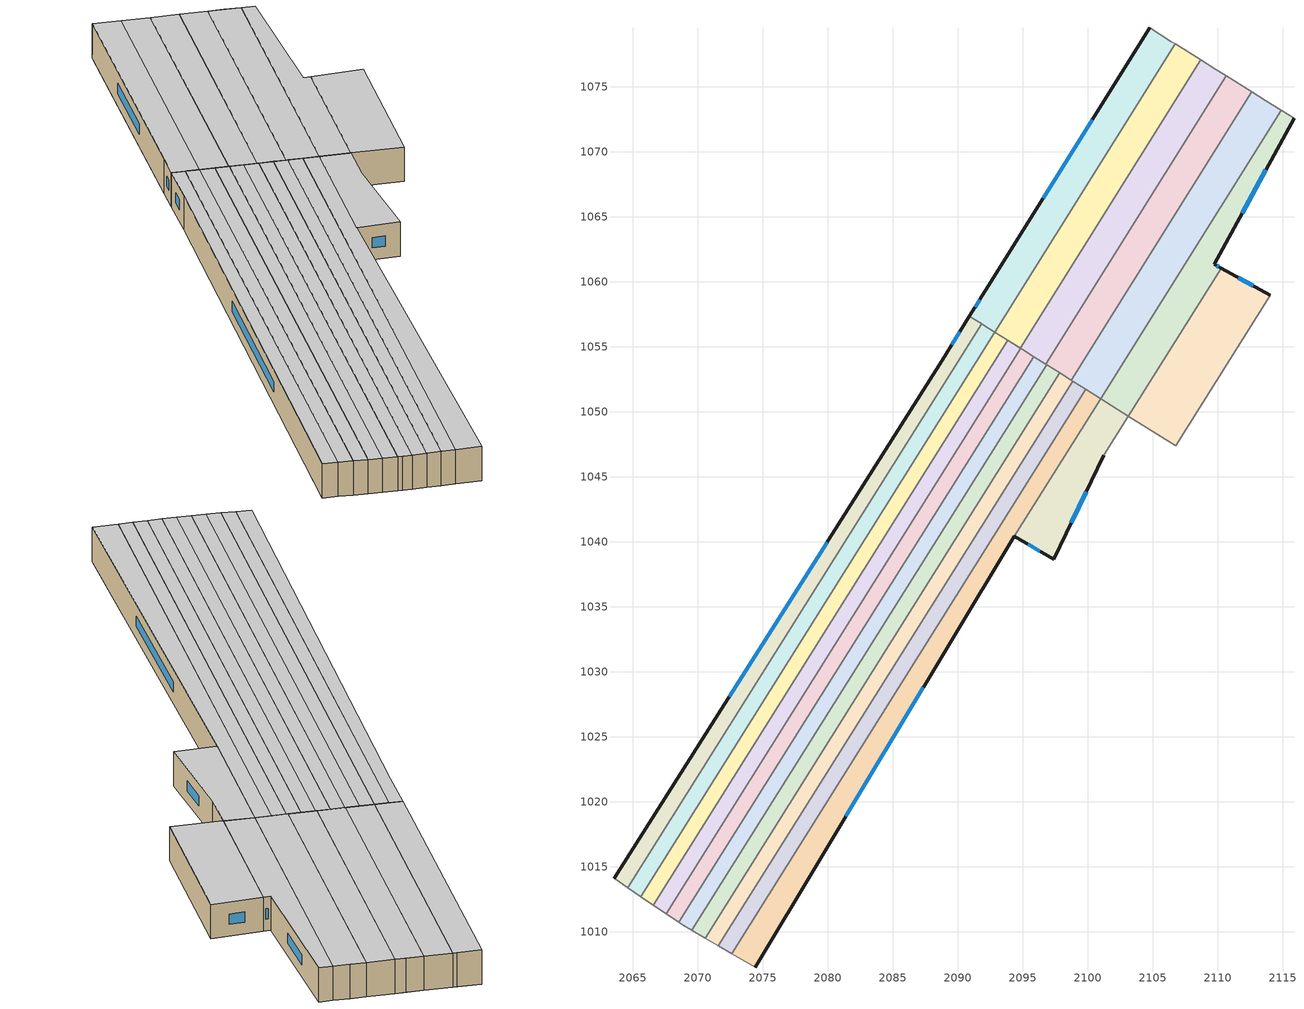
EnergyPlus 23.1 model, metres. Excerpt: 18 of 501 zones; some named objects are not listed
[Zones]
366fc6fda9a1a946_F1_dwelling_53
 floor to 366fc6fda9a1a946_F0_dwelling_53 (EU_floor_Construction): 2114.05,1058.97 2106.79,1047.38 2103.15,1049.67 2110.28,1061.03 z3
 wall outside (EU_wall_Construction): 2114.05,1058.97 2110.28,1061.03 z3:6
 wall to 366fc6fda9a1a946_F1_dwelling_54 (EU_wall_Construction): 2110.28,1061.03 2103.15,1049.67 z3:6
 wall to 366fc6fda9a1a946_F1_dwelling_52 (EU_wall_Construction): 2106.79,1047.38 2114.05,1058.97 z3:6
 wall to 366fc6fda9a1a946_F1_dwelling_60 (EU_wall_Construction): 2103.15,1049.67 2106.79,1047.39 z3:6
 window (EU_Window_Construction): 2112.73,1059.69 2111.6,1060.31 z4.05:4.95
 ceiling to 366fc6fda9a1a946_F2_dwelling_53 (EU_floor_Construction): 2106.79,1047.38 2114.05,1058.97 2110.28,1061.03 2103.15,1049.67 z6
366fc6fda9a1a946_F1_dwelling_54
 floor to 366fc6fda9a1a946_F0_dwelling_54 (EU_floor_Construction): 2115.88,1072.56 2109.74,1061.33 2110.28,1061.03 2103.15,1049.67 2101,1051.01 2114.9,1073.18 z3
 wall outside (EU_wall_Construction): 2110.28,1061.03 2109.74,1061.33 2115.88,1072.56 z3:6
 wall to 366fc6fda9a1a946_F1_dwelling_61 (EU_wall_Construction): 2101,1051.01 2103.15,1049.67 z3:6
 wall to 366fc6fda9a1a946_F1_dwelling_55 (EU_wall_Construction): 2114.9,1073.18 2101,1051.01 z3:6
 wall to 366fc6fda9a1a946_F1_dwelling_42 (EU_wall_Construction): 2115.88,1072.56 2114.9,1073.18 z3:6
 window (EU_Window_Construction): 2111.89,1065.27 2113.73,1068.62 / 2110.09,1061.14 2109.92,1061.22 z4.05:4.95
 ceiling to 366fc6fda9a1a946_F2_dwelling_54 (EU_floor_Construction): 2110.28,1061.03 2109.74,1061.33 2115.88,1072.56 2114.9,1073.18 2101,1051.01 2103.15,1049.67 z6
366fc6fda9a1a946_F1_dwelling_55
 floor to 366fc6fda9a1a946_F0_dwelling_55 (EU_floor_Construction): 2114.9,1073.18 2101,1051.01 2098.74,1052.43 2112.64,1074.6 z3
 wall to 366fc6fda9a1a946_F1_dwelling_56 (EU_wall_Construction): 2112.64,1074.6 2098.74,1052.43 z3:6
 wall to 366fc6fda9a1a946_F1_dwelling_42 (EU_wall_Construction): 2114.9,1073.18 2113.72,1073.92 z3:6
 wall to 366fc6fda9a1a946_F1_dwelling_62 (EU_wall_Construction): 2099.86,1051.73 2101,1051.01 z3:6
 wall to 366fc6fda9a1a946_F1_dwelling_63 (EU_wall_Construction): 2098.86,1052.36 2099.86,1051.73 z3:6
 wall to 366fc6fda9a1a946_F1_dwelling_43 (EU_wall_Construction): 2113.72,1073.92 2112.64,1074.6 z3:6
 wall to 366fc6fda9a1a946_F1_dwelling_64 (EU_wall_Construction): 2098.74,1052.43 2098.86,1052.36 z3:6
 ceiling to 366fc6fda9a1a946_F2_dwelling_55 (EU_floor_Construction): 2101,1051.01 2114.9,1073.18 2112.64,1074.6 2098.74,1052.43 z6
366fc6fda9a1a946_F1_dwelling_56
 floor to 366fc6fda9a1a946_F0_dwelling_56 (EU_floor_Construction): 2112.64,1074.6 2098.74,1052.43 2096.78,1053.67 2110.68,1075.83 z3
 wall to 366fc6fda9a1a946_F1_dwelling_57 (EU_wall_Construction): 2110.68,1075.83 2096.78,1053.67 z3:6
 wall to 366fc6fda9a1a946_F1_dwelling_43 (EU_wall_Construction): 2112.64,1074.6 2110.68,1075.83 z3:6
 wall to 366fc6fda9a1a946_F1_dwelling_65 (EU_wall_Construction): 2096.86,1053.61 2097.86,1052.99 z3:6
 wall to 366fc6fda9a1a946_F1_dwelling_64 (EU_wall_Construction): 2097.86,1052.99 2098.74,1052.43 z3:6
 wall to 366fc6fda9a1a946_F1_dwelling_66 (EU_wall_Construction): 2096.78,1053.67 2096.86,1053.61 z3:6
 ceiling to 366fc6fda9a1a946_F2_dwelling_56 (EU_floor_Construction): 2098.74,1052.43 2112.64,1074.6 2110.68,1075.83 2096.78,1053.67 z6
366fc6fda9a1a946_F1_dwelling_57
 floor to 366fc6fda9a1a946_F0_dwelling_57 (EU_floor_Construction): 2110.68,1075.83 2096.78,1053.67 2093.86,1055.5 2094.82,1054.89 2108.72,1077.06 z3
 wall to 366fc6fda9a1a946_F1_dwelling_58 (EU_wall_Construction): 2108.72,1077.06 2094.82,1054.89 2093.86,1055.5 z3:6
 wall to 366fc6fda9a1a946_F1_dwelling_68 (EU_wall_Construction): 2093.86,1055.5 2094.86,1054.87 z3:6
 wall to 366fc6fda9a1a946_F1_dwelling_46 (EU_wall_Construction): 2109.91,1076.31 2108.72,1077.06 z3:6
 wall to 366fc6fda9a1a946_F1_dwelling_66 (EU_wall_Construction): 2095.86,1054.24 2096.78,1053.66 z3:6
 wall to 366fc6fda9a1a946_F1_dwelling_67 (EU_wall_Construction): 2094.86,1054.87 2095.86,1054.24 z3:6
 wall to 366fc6fda9a1a946_F1_dwelling_43 (EU_wall_Construction): 2110.68,1075.83 2109.91,1076.31 z3:6
 ceiling to 366fc6fda9a1a946_F2_dwelling_57 (EU_floor_Construction): 2096.78,1053.67 2110.68,1075.83 2108.72,1077.06 2094.82,1054.89 2093.86,1055.5 z6
366fc6fda9a1a946_F1_dwelling_58
 floor to 366fc6fda9a1a946_F0_dwelling_58 (EU_floor_Construction): 2108.72,1077.06 2094.82,1054.89 2092,1056.66 2092.85,1056.12 2106.76,1078.29 z3
 wall to 366fc6fda9a1a946_F1_dwelling_59 (EU_wall_Construction): 2106.76,1078.29 2092.85,1056.12 2092,1056.66 z3:6
 wall to 366fc6fda9a1a946_F1_dwelling_46 (EU_wall_Construction): 2108.72,1077.06 2106.76,1078.29 z3:6
 wall to 366fc6fda9a1a946_F1_dwelling_69 (EU_wall_Construction): 2092.86,1056.12 2093.86,1055.5 z3:6
 wall to 366fc6fda9a1a946_F1_dwelling_70 (EU_wall_Construction): 2092,1056.66 2092.86,1056.12 z3:6
 ceiling to 366fc6fda9a1a946_F2_dwelling_58 (EU_floor_Construction): 2094.82,1054.89 2108.72,1077.06 2106.76,1078.29 2092.85,1056.12 2092,1056.66 z6
366fc6fda9a1a946_F1_dwelling_59
 floor to 366fc6fda9a1a946_F0_dwelling_59 (EU_floor_Construction): 2106.76,1078.29 2092.85,1056.12 2090.92,1057.34 2092.15,1059.32 2104.78,1079.53 z3
 wall outside (EU_wall_Construction): 2104.78,1079.53 2092.15,1059.32 2090.92,1057.34 z3:6
 wall to 366fc6fda9a1a946_F1_dwelling_47 (EU_wall_Construction): 2106.45,1078.48 2104.78,1079.53 z3:6
 wall to 366fc6fda9a1a946_F1_dwelling_70 (EU_wall_Construction): 2091.86,1056.75 2092,1056.66 z3:6
 wall to 366fc6fda9a1a946_F1_dwelling_46 (EU_wall_Construction): 2106.76,1078.29 2106.45,1078.48 z3:6
 wall to 366fc6fda9a1a946_F1_dwelling_71 (EU_wall_Construction): 2090.92,1057.34 2091.86,1056.75 z3:6
 window (EU_Window_Construction): 2091.72,1058.62 2091.35,1058.03 / 2100.35,1072.44 2096.57,1066.4 z4.05:4.95
 ceiling to 366fc6fda9a1a946_F2_dwelling_59 (EU_floor_Construction): 2092.85,1056.12 2106.76,1078.29 2104.78,1079.53 2092.15,1059.32 2090.92,1057.34 z6
366fc6fda9a1a946_F1_dwelling_61
 floor to 366fc6fda9a1a946_F0_dwelling_61 (EU_floor_Construction): 2103.15,1049.67 2101.25,1046.64 2097.41,1038.66 2094.36,1040.42 2101,1051.01 z3
 wall outside (EU_wall_Construction): 2094.36,1040.42 2097.41,1038.66 2101.25,1046.64 z3:6
 wall to 366fc6fda9a1a946_F1_dwelling_62 (EU_wall_Construction): 2101,1051.01 2094.36,1040.42 z3:6
 wall to 366fc6fda9a1a946_F1_dwelling_60 (EU_wall_Construction): 2101.25,1046.64 2103.15,1049.67 z3:6
 window (EU_Window_Construction): 2098.75,1041.45 2099.9,1043.84 / 2095.43,1039.8 2096.34,1039.27 z4.05:4.95
 ceiling to 366fc6fda9a1a946_F2_dwelling_61 (EU_floor_Construction): 2097.41,1038.66 2101.25,1046.64 2103.15,1049.67 2101,1051.01 2094.36,1040.42 z6
366fc6fda9a1a946_F1_dwelling_62
 floor to 366fc6fda9a1a946_F0_dwelling_62 (EU_floor_Construction): 2101,1051.01 2094.36,1040.42 2074.43,1007.28 2072.63,1008.33 2099.86,1051.73 z3
 wall outside (EU_wall_Construction): 2074.43,1007.28 2094.36,1040.42 z3:6
 wall to 366fc6fda9a1a946_F1_dwelling_63 (EU_wall_Construction): 2099.86,1051.73 2072.63,1008.33 z3:6
 wall adiabatic (EU_wall_Construction): 2072.63,1008.33 2074.43,1007.28 z3:6
 window (EU_Window_Construction): 2081.41,1018.9 2087.37,1028.8 z4.05:4.95
 ceiling to 366fc6fda9a1a946_F2_dwelling_62 (EU_floor_Construction): 2074.43,1007.28 2094.36,1040.42 2101,1051.01 2099.86,1051.73 2072.63,1008.33 z6
366fc6fda9a1a946_F1_dwelling_63
 floor to 366fc6fda9a1a946_F0_dwelling_63 (EU_floor_Construction): 2099.86,1051.73 2072.63,1008.33 2071.61,1008.92 2098.86,1052.36 z3
 wall to 366fc6fda9a1a946_F1_dwelling_64 (EU_wall_Construction): 2098.86,1052.36 2071.61,1008.92 z3:6
 wall adiabatic (EU_wall_Construction): 2071.61,1008.92 2072.63,1008.33 z3:6
 ceiling to 366fc6fda9a1a946_F2_dwelling_63 (EU_floor_Construction): 2072.63,1008.33 2099.86,1051.73 2098.86,1052.36 2071.61,1008.92 z6
366fc6fda9a1a946_F1_dwelling_64
 floor to 366fc6fda9a1a946_F0_dwelling_64 (EU_floor_Construction): 2098.86,1052.36 2071.61,1008.92 2070.59,1009.51 2097.86,1052.99 z3
 wall to 366fc6fda9a1a946_F1_dwelling_65 (EU_wall_Construction): 2097.86,1052.99 2070.59,1009.51 z3:6
 wall adiabatic (EU_wall_Construction): 2070.59,1009.51 2071.61,1008.92 z3:6
 ceiling to 366fc6fda9a1a946_F2_dwelling_64 (EU_floor_Construction): 2071.61,1008.92 2098.86,1052.36 2097.86,1052.99 2070.59,1009.51 z6
366fc6fda9a1a946_F1_dwelling_65
 floor to 366fc6fda9a1a946_F0_dwelling_65 (EU_floor_Construction): 2097.86,1052.99 2070.59,1009.51 2069.57,1010.11 2096.86,1053.61 z3
 wall to 366fc6fda9a1a946_F1_dwelling_66 (EU_wall_Construction): 2096.86,1053.61 2069.57,1010.11 z3:6
 wall adiabatic (EU_wall_Construction): 2069.57,1010.11 2070.59,1009.51 z3:6
 ceiling to 366fc6fda9a1a946_F2_dwelling_65 (EU_floor_Construction): 2070.59,1009.51 2097.86,1052.99 2096.86,1053.61 2069.57,1010.11 z6
366fc6fda9a1a946_F1_dwelling_66
 floor to 366fc6fda9a1a946_F0_dwelling_66 (EU_floor_Construction): 2096.86,1053.61 2069.57,1010.11 2068.92,1010.49 2068.56,1010.73 2095.86,1054.24 z3
 wall adiabatic (EU_wall_Construction): 2068.56,1010.73 2068.92,1010.49 2069.57,1010.11 z3:6
 wall to 366fc6fda9a1a946_F1_dwelling_67 (EU_wall_Construction): 2095.86,1054.24 2068.56,1010.73 z3:6
 ceiling to 366fc6fda9a1a946_F2_dwelling_66 (EU_floor_Construction): 2069.57,1010.11 2096.86,1053.61 2095.86,1054.24 2068.56,1010.73 2068.92,1010.49 z6
366fc6fda9a1a946_F1_dwelling_67
 floor to 366fc6fda9a1a946_F0_dwelling_67 (EU_floor_Construction): 2095.86,1054.24 2068.56,1010.73 2067.59,1011.39 2094.86,1054.87 z3
 wall to 366fc6fda9a1a946_F1_dwelling_68 (EU_wall_Construction): 2094.86,1054.87 2067.59,1011.39 z3:6
 wall adiabatic (EU_wall_Construction): 2067.59,1011.39 2068.56,1010.73 z3:6
 ceiling to 366fc6fda9a1a946_F2_dwelling_67 (EU_floor_Construction): 2068.56,1010.73 2095.86,1054.24 2094.86,1054.87 2067.59,1011.39 z6
366fc6fda9a1a946_F1_dwelling_68
 floor to 366fc6fda9a1a946_F0_dwelling_68 (EU_floor_Construction): 2094.86,1054.87 2067.59,1011.39 2066.61,1012.05 2093.86,1055.5 z3
 wall to 366fc6fda9a1a946_F1_dwelling_69 (EU_wall_Construction): 2093.86,1055.5 2066.61,1012.05 z3:6
 wall adiabatic (EU_wall_Construction): 2066.61,1012.05 2067.59,1011.39 z3:6
 ceiling to 366fc6fda9a1a946_F2_dwelling_68 (EU_floor_Construction): 2067.59,1011.39 2094.86,1054.87 2093.86,1055.5 2066.61,1012.05 z6
366fc6fda9a1a946_F1_dwelling_69
 floor to 366fc6fda9a1a946_F0_dwelling_69 (EU_floor_Construction): 2093.86,1055.5 2066.61,1012.05 2065.63,1012.71 2092.86,1056.12 z3
 wall to 366fc6fda9a1a946_F1_dwelling_70 (EU_wall_Construction): 2092.86,1056.12 2065.63,1012.71 z3:6
 wall adiabatic (EU_wall_Construction): 2065.63,1012.71 2066.61,1012.05 z3:6
 ceiling to 366fc6fda9a1a946_F2_dwelling_69 (EU_floor_Construction): 2066.61,1012.05 2093.86,1055.5 2092.86,1056.12 2065.63,1012.71 z6
366fc6fda9a1a946_F1_dwelling_70
 floor to 366fc6fda9a1a946_F0_dwelling_70 (EU_floor_Construction): 2092.86,1056.12 2065.63,1012.71 2064.65,1013.37 2091.86,1056.75 z3
 wall to 366fc6fda9a1a946_F1_dwelling_71 (EU_wall_Construction): 2091.86,1056.75 2064.65,1013.37 z3:6
 wall adiabatic (EU_wall_Construction): 2064.65,1013.37 2065.63,1012.71 z3:6
 ceiling to 366fc6fda9a1a946_F2_dwelling_70 (EU_floor_Construction): 2065.63,1012.71 2092.86,1056.12 2091.86,1056.75 2064.65,1013.37 z6
366fc6fda9a1a946_F1_dwelling_71
 floor to 366fc6fda9a1a946_F0_dwelling_71 (EU_floor_Construction): 2091.86,1056.75 2064.65,1013.37 2063.58,1014.1 2088.82,1053.95 2090.92,1057.34 z3
 wall outside (EU_wall_Construction): 2090.92,1057.34 2088.82,1053.95 2063.58,1014.1 z3:6
 wall adiabatic (EU_wall_Construction): 2063.58,1014.1 2064.65,1013.37 z3:6
 window (EU_Window_Construction): 2079.97,1039.98 2072.43,1028.07 / 2090.18,1056.15 2089.55,1055.14 z4.05:4.95
 ceiling to 366fc6fda9a1a946_F2_dwelling_71 (EU_floor_Construction): 2064.65,1013.37 2091.86,1056.75 2090.92,1057.34 2088.82,1053.95 2063.58,1014.1 z6
[Building]
EU S2 Campaign: North Axis=0; Terrain=City; Solar Distribution=FullExterior
[Site:Location]
Bologna: Latitude=44.5; Longitude=11.25; Time Zone=1; Elevation=37
[SizingPeriod:WeatherFileDays]
AnnualSizingPeriod: Begin Month=1; Begin Day of Month=1; End Month=12; End Day of Month=31; Day of Week for Start Day=Monday; Use Weather File Daylight Saving Period=No; Use Weather File Rain and Snow Indicators=No
[MATERIAL]
EU_InternalMass_Material: Roughness=MediumRough; Thickness=0.1; Conductivity=1; Density=1800; Specific Heat=900; Thermal Absorptance=0.9; Solar Absorptance=0.7; Visible Absorptance=0.7
[MATERIAL:NOMASS] Roughness=MediumRough; Thermal Absorptance=0.9; Solar Absorptance=0.7; Visible Absorptance=0.7
Name | Thermal Resistance
EU_wall_NoMass | 0.890213
EU_floor_NoMass | 0.79516
[WINDOWMATERIAL:SIMPLEGLAZINGSYSTEM]
EU_Window_SimpleGlazing: UFactor=4.49146; Solar Heat Gain Coefficient=0.85; Visible Transmittance=0.85
[CONSTRUCTION]
EU_wall_Construction: EU_wall_NoMass
EU_floor_Construction: EU_floor_NoMass
EU_Window_Construction: EU_Window_SimpleGlazing
EU_InternalMass_Construction: EU_InternalMass_Material
[ZONE] Type=1; Multiplier=1; Ceiling Height=autocalculate; Floor Area=autocalculate; Part of Total Floor Area=Yes
Name | Volume
366fc6fda9a1a946_F1_dwelling_53 | 174.593
366fc6fda9a1a946_F1_dwelling_54 | 160.541
366fc6fda9a1a946_F1_dwelling_55 | 209.893
366fc6fda9a1a946_F1_dwelling_56 | 181.683
366fc6fda9a1a946_F1_dwelling_57 | 181.649
366fc6fda9a1a946_F1_dwelling_58 | 181.679
366fc6fda9a1a946_F1_dwelling_59 | 181.67
366fc6fda9a1a946_F1_dwelling_61 | 107.743
366fc6fda9a1a946_F1_dwelling_62 | 249.899
366fc6fda9a1a946_F1_dwelling_63 | 181.63
366fc6fda9a1a946_F1_dwelling_64 | 181.675
366fc6fda9a1a946_F1_dwelling_65 | 181.625
366fc6fda9a1a946_F1_dwelling_66 | 181.787
366fc6fda9a1a946_F1_dwelling_67 | 181.554
366fc6fda9a1a946_F1_dwelling_68 | 181.771
366fc6fda9a1a946_F1_dwelling_69 | 181.651
366fc6fda9a1a946_F1_dwelling_70 | 181.655
366fc6fda9a1a946_F1_dwelling_71 | 181.681
[INTERNALMASS] Construction=EU_InternalMass_Construction
Name | Zone or ZoneList | Surface Area
366fc6fda9a1a946_F1_dwelling_53_EU_InternalMass | 366fc6fda9a1a946_F1_dwelling_53 | 58.1975
366fc6fda9a1a946_F1_dwelling_54_EU_InternalMass | 366fc6fda9a1a946_F1_dwelling_54 | 53.5141
366fc6fda9a1a946_F1_dwelling_55_EU_InternalMass | 366fc6fda9a1a946_F1_dwelling_55 | 69.9643
366fc6fda9a1a946_F1_dwelling_56_EU_InternalMass | 366fc6fda9a1a946_F1_dwelling_56 | 60.5611
366fc6fda9a1a946_F1_dwelling_57_EU_InternalMass | 366fc6fda9a1a946_F1_dwelling_57 | 60.5505
366fc6fda9a1a946_F1_dwelling_58_EU_InternalMass | 366fc6fda9a1a946_F1_dwelling_58 | 60.5612
366fc6fda9a1a946_F1_dwelling_59_EU_InternalMass | 366fc6fda9a1a946_F1_dwelling_59 | 60.5564
366fc6fda9a1a946_F1_dwelling_61_EU_InternalMass | 366fc6fda9a1a946_F1_dwelling_61 | 35.914
366fc6fda9a1a946_F1_dwelling_62_EU_InternalMass | 366fc6fda9a1a946_F1_dwelling_62 | 83.2993
366fc6fda9a1a946_F1_dwelling_63_EU_InternalMass | 366fc6fda9a1a946_F1_dwelling_63 | 60.5435
366fc6fda9a1a946_F1_dwelling_64_EU_InternalMass | 366fc6fda9a1a946_F1_dwelling_64 | 60.5587
366fc6fda9a1a946_F1_dwelling_65_EU_InternalMass | 366fc6fda9a1a946_F1_dwelling_65 | 60.5414
366fc6fda9a1a946_F1_dwelling_66_EU_InternalMass | 366fc6fda9a1a946_F1_dwelling_66 | 60.596
366fc6fda9a1a946_F1_dwelling_67_EU_InternalMass | 366fc6fda9a1a946_F1_dwelling_67 | 60.518
366fc6fda9a1a946_F1_dwelling_68_EU_InternalMass | 366fc6fda9a1a946_F1_dwelling_68 | 60.5903
366fc6fda9a1a946_F1_dwelling_69_EU_InternalMass | 366fc6fda9a1a946_F1_dwelling_69 | 60.5504
366fc6fda9a1a946_F1_dwelling_70_EU_InternalMass | 366fc6fda9a1a946_F1_dwelling_70 | 60.5518
366fc6fda9a1a946_F1_dwelling_71_EU_InternalMass | 366fc6fda9a1a946_F1_dwelling_71 | 60.5603
[OTHEREQUIPMENT] Fuel Type=Electricity; Design Level Calculation Method=Watts/Area; Power per Zone Floor Area=1; Fraction Latent=0; Fraction Radiant=0; Fraction Lost=0; Carbon Dioxide Generation Rate=0; EndUse Subcategory=EU_Step8_InternalGains
Name | Zone or ZoneList or Space or SpaceList | Schedule
EU_Step8_InternalGain_366fc6fda9a1a946_F1_dwelling_53_f000 | 366fc6fda9a1a946_F1_dwelling_53 | EU_Step8_GainSchedule_366fc6fda9a1a946_F1_dwelling_53_f000
EU_Step8_InternalGain_366fc6fda9a1a946_F1_dwelling_54_f000 | 366fc6fda9a1a946_F1_dwelling_54 | EU_Step8_GainSchedule_366fc6fda9a1a946_F1_dwelling_54_f000
EU_Step8_InternalGain_366fc6fda9a1a946_F1_dwelling_55_f000 | 366fc6fda9a1a946_F1_dwelling_55 | EU_Step8_GainSchedule_366fc6fda9a1a946_F1_dwelling_55_f000
EU_Step8_InternalGain_366fc6fda9a1a946_F1_dwelling_56_f000 | 366fc6fda9a1a946_F1_dwelling_56 | EU_Step8_GainSchedule_366fc6fda9a1a946_F1_dwelling_56_f000
EU_Step8_InternalGain_366fc6fda9a1a946_F1_dwelling_57_f000 | 366fc6fda9a1a946_F1_dwelling_57 | EU_Step8_GainSchedule_366fc6fda9a1a946_F1_dwelling_57_f000
EU_Step8_InternalGain_366fc6fda9a1a946_F1_dwelling_58_f000 | 366fc6fda9a1a946_F1_dwelling_58 | EU_Step8_GainSchedule_366fc6fda9a1a946_F1_dwelling_58_f000
EU_Step8_InternalGain_366fc6fda9a1a946_F1_dwelling_59_f000 | 366fc6fda9a1a946_F1_dwelling_59 | EU_Step8_GainSchedule_366fc6fda9a1a946_F1_dwelling_59_f000
EU_Step8_InternalGain_366fc6fda9a1a946_F1_dwelling_61_f000 | 366fc6fda9a1a946_F1_dwelling_61 | EU_Step8_GainSchedule_366fc6fda9a1a946_F1_dwelling_61_f000
EU_Step8_InternalGain_366fc6fda9a1a946_F1_dwelling_62_f000 | 366fc6fda9a1a946_F1_dwelling_62 | EU_Step8_GainSchedule_366fc6fda9a1a946_F1_dwelling_62_f000
EU_Step8_InternalGain_366fc6fda9a1a946_F1_dwelling_63_f000 | 366fc6fda9a1a946_F1_dwelling_63 | EU_Step8_GainSchedule_366fc6fda9a1a946_F1_dwelling_63_f000
EU_Step8_InternalGain_366fc6fda9a1a946_F1_dwelling_64_f000 | 366fc6fda9a1a946_F1_dwelling_64 | EU_Step8_GainSchedule_366fc6fda9a1a946_F1_dwelling_64_f000
EU_Step8_InternalGain_366fc6fda9a1a946_F1_dwelling_65_f000 | 366fc6fda9a1a946_F1_dwelling_65 | EU_Step8_GainSchedule_366fc6fda9a1a946_F1_dwelling_65_f000
EU_Step8_InternalGain_366fc6fda9a1a946_F1_dwelling_66_f000 | 366fc6fda9a1a946_F1_dwelling_66 | EU_Step8_GainSchedule_366fc6fda9a1a946_F1_dwelling_66_f000
EU_Step8_InternalGain_366fc6fda9a1a946_F1_dwelling_67_f000 | 366fc6fda9a1a946_F1_dwelling_67 | EU_Step8_GainSchedule_366fc6fda9a1a946_F1_dwelling_67_f000
EU_Step8_InternalGain_366fc6fda9a1a946_F1_dwelling_68_f000 | 366fc6fda9a1a946_F1_dwelling_68 | EU_Step8_GainSchedule_366fc6fda9a1a946_F1_dwelling_68_f000
EU_Step8_InternalGain_366fc6fda9a1a946_F1_dwelling_69_f000 | 366fc6fda9a1a946_F1_dwelling_69 | EU_Step8_GainSchedule_366fc6fda9a1a946_F1_dwelling_69_f000
EU_Step8_InternalGain_366fc6fda9a1a946_F1_dwelling_70_f000 | 366fc6fda9a1a946_F1_dwelling_70 | EU_Step8_GainSchedule_366fc6fda9a1a946_F1_dwelling_70_f000
EU_Step8_InternalGain_366fc6fda9a1a946_F1_dwelling_71_f000 | 366fc6fda9a1a946_F1_dwelling_71 | EU_Step8_GainSchedule_366fc6fda9a1a946_F1_dwelling_71_f000
[ZONEVENTILATION:DESIGNFLOWRATE] Schedule=EU_AlwaysOn; Design Flow Rate Calculation Method=AirChanges/Hour; Air Changes per Hour=0.718634; Ventilation Type=Natural; Fan Pressure Rise=0; Fan Total Efficiency=1; Constant Term Coefficient=1; Temperature Term Coefficient=0; Velocity Term Coefficient=0; Velocity Squared Term Coefficient=0; Minimum Indoor Temperature=-100; Maximum Indoor Temperature=100; Delta Temperature=-100; Minimum Outdoor Temperature=-100; Maximum Outdoor Temperature=100; Maximum Wind Speed=40
Name | Zone or ZoneList or Space or SpaceList
EU_ConstantAir_366fc6fda9a1a946_F1_dwelling_53 | 366fc6fda9a1a946_F1_dwelling_53
EU_ConstantAir_366fc6fda9a1a946_F1_dwelling_54 | 366fc6fda9a1a946_F1_dwelling_54
EU_ConstantAir_366fc6fda9a1a946_F1_dwelling_55 | 366fc6fda9a1a946_F1_dwelling_55
EU_ConstantAir_366fc6fda9a1a946_F1_dwelling_56 | 366fc6fda9a1a946_F1_dwelling_56
EU_ConstantAir_366fc6fda9a1a946_F1_dwelling_57 | 366fc6fda9a1a946_F1_dwelling_57
EU_ConstantAir_366fc6fda9a1a946_F1_dwelling_58 | 366fc6fda9a1a946_F1_dwelling_58
EU_ConstantAir_366fc6fda9a1a946_F1_dwelling_59 | 366fc6fda9a1a946_F1_dwelling_59
EU_ConstantAir_366fc6fda9a1a946_F1_dwelling_61 | 366fc6fda9a1a946_F1_dwelling_61
EU_ConstantAir_366fc6fda9a1a946_F1_dwelling_62 | 366fc6fda9a1a946_F1_dwelling_62
EU_ConstantAir_366fc6fda9a1a946_F1_dwelling_63 | 366fc6fda9a1a946_F1_dwelling_63
EU_ConstantAir_366fc6fda9a1a946_F1_dwelling_64 | 366fc6fda9a1a946_F1_dwelling_64
EU_ConstantAir_366fc6fda9a1a946_F1_dwelling_65 | 366fc6fda9a1a946_F1_dwelling_65
EU_ConstantAir_366fc6fda9a1a946_F1_dwelling_66 | 366fc6fda9a1a946_F1_dwelling_66
EU_ConstantAir_366fc6fda9a1a946_F1_dwelling_67 | 366fc6fda9a1a946_F1_dwelling_67
EU_ConstantAir_366fc6fda9a1a946_F1_dwelling_68 | 366fc6fda9a1a946_F1_dwelling_68
EU_ConstantAir_366fc6fda9a1a946_F1_dwelling_69 | 366fc6fda9a1a946_F1_dwelling_69
EU_ConstantAir_366fc6fda9a1a946_F1_dwelling_70 | 366fc6fda9a1a946_F1_dwelling_70
EU_ConstantAir_366fc6fda9a1a946_F1_dwelling_71 | 366fc6fda9a1a946_F1_dwelling_71
[HVACTEMPLATE:ZONE:IDEALLOADSAIRSYSTEM] System Availability Schedule=EU_AlwaysOn; Maximum Heating Supply Air Temperature=50; Minimum Cooling Supply Air Temperature=13; Maximum Heating Supply Air Humidity Ratio=0.0156; Minimum Cooling Supply Air Humidity Ratio=0.0077; Heating Limit=NoLimit; Cooling Limit=NoLimit; Heating Availability Schedule=EU_AlwaysOn; Cooling Availability Schedule=EU_CoolingOff; Dehumidification Control Type=ConstantSensibleHeatRatio; Cooling Sensible Heat Ratio=0.7; Dehumidification Setpoint=60; Humidification Control Type=None; Humidification Setpoint=30; Outdoor Air Method=None; Outdoor Air Flow Rate per Person=0.00944; Outdoor Air Flow Rate per Zone Floor Area=0; Outdoor Air Flow Rate per Zone=0; Demand Controlled Ventilation Type=None; Outdoor Air Economizer Type=NoEconomizer; Heat Recovery Type=None; Sensible Heat Recovery Effectiveness=0.7; Latent Heat Recovery Effectiveness=0.65
Name | Template Thermostat
366fc6fda9a1a946_F1_dwelling_53 | EU_HeatOnly_366fc6fda9a1a946_F1_dwelling_53
366fc6fda9a1a946_F1_dwelling_54 | EU_HeatOnly_366fc6fda9a1a946_F1_dwelling_54
366fc6fda9a1a946_F1_dwelling_55 | EU_HeatOnly_366fc6fda9a1a946_F1_dwelling_55
366fc6fda9a1a946_F1_dwelling_56 | EU_HeatOnly_366fc6fda9a1a946_F1_dwelling_56
366fc6fda9a1a946_F1_dwelling_57 | EU_HeatOnly_366fc6fda9a1a946_F1_dwelling_57
366fc6fda9a1a946_F1_dwelling_58 | EU_HeatOnly_366fc6fda9a1a946_F1_dwelling_58
366fc6fda9a1a946_F1_dwelling_59 | EU_HeatOnly_366fc6fda9a1a946_F1_dwelling_59
366fc6fda9a1a946_F1_dwelling_61 | EU_HeatOnly_366fc6fda9a1a946_F1_dwelling_61
366fc6fda9a1a946_F1_dwelling_62 | EU_HeatOnly_366fc6fda9a1a946_F1_dwelling_62
366fc6fda9a1a946_F1_dwelling_63 | EU_HeatOnly_366fc6fda9a1a946_F1_dwelling_63
366fc6fda9a1a946_F1_dwelling_64 | EU_HeatOnly_366fc6fda9a1a946_F1_dwelling_64
366fc6fda9a1a946_F1_dwelling_65 | EU_HeatOnly_366fc6fda9a1a946_F1_dwelling_65
366fc6fda9a1a946_F1_dwelling_66 | EU_HeatOnly_366fc6fda9a1a946_F1_dwelling_66
366fc6fda9a1a946_F1_dwelling_67 | EU_HeatOnly_366fc6fda9a1a946_F1_dwelling_67
366fc6fda9a1a946_F1_dwelling_68 | EU_HeatOnly_366fc6fda9a1a946_F1_dwelling_68
366fc6fda9a1a946_F1_dwelling_69 | EU_HeatOnly_366fc6fda9a1a946_F1_dwelling_69
366fc6fda9a1a946_F1_dwelling_70 | EU_HeatOnly_366fc6fda9a1a946_F1_dwelling_70
366fc6fda9a1a946_F1_dwelling_71 | EU_HeatOnly_366fc6fda9a1a946_F1_dwelling_71
[SIZING:ZONE] Zone Cooling Design Supply Air Temperature Input Method=SupplyAirTemperature; Zone Cooling Design Supply Air Temperature=13; Zone Heating Design Supply Air Temperature Input Method=SupplyAirTemperature; Zone Heating Design Supply Air Temperature=50; Zone Cooling Design Supply Air Humidity Ratio=0.008; Zone Heating Design Supply Air Humidity Ratio=0.008; Cooling Design Air Flow Method=DesignDay; Cooling Design Air Flow Rate=0; Cooling Minimum Air Flow per Zone Floor Area=0.000762; Cooling Minimum Air Flow=0; Cooling Minimum Air Flow Fraction=0.2; Heating Design Air Flow Method=DesignDay; Heating Design Air Flow Rate=0; Heating Maximum Air Flow per Zone Floor Area=0.002032; Heating Maximum Air Flow=0.141576; Heating Maximum Air Flow Fraction=0.3; Account for Dedicated Outdoor Air System=No; Dedicated Outdoor Air System Control Strategy=NeutralSupplyAir; Dedicated Outdoor Air Low Setpoint Temperature for Design=autosize; Dedicated Outdoor Air High Setpoint Temperature for Design=autosize; Zone Load Sizing Method=Sensible Load Only No Latent Load; Zone Latent Cooling Design Supply Air Humidity Ratio Input Method=HumidityRatioDifference; Zone Cooling Design Supply Air Humidity Ratio Difference=0.005; Zone Latent Heating Design Supply Air Humidity Ratio Input Method=HumidityRatioDifference; Zone Humidification Design Supply Air Humidity Ratio Difference=0.005
366fc6fda9a1a946_F1_dwelling_53; 366fc6fda9a1a946_F1_dwelling_54; 366fc6fda9a1a946_F1_dwelling_55; 366fc6fda9a1a946_F1_dwelling_56; 366fc6fda9a1a946_F1_dwelling_57; 366fc6fda9a1a946_F1_dwelling_58; 366fc6fda9a1a946_F1_dwelling_59; 366fc6fda9a1a946_F1_dwelling_61; 366fc6fda9a1a946_F1_dwelling_62; 366fc6fda9a1a946_F1_dwelling_63; 366fc6fda9a1a946_F1_dwelling_64; 366fc6fda9a1a946_F1_dwelling_65; 366fc6fda9a1a946_F1_dwelling_66; 366fc6fda9a1a946_F1_dwelling_67; 366fc6fda9a1a946_F1_dwelling_68; 366fc6fda9a1a946_F1_dwelling_69; 366fc6fda9a1a946_F1_dwelling_70; 366fc6fda9a1a946_F1_dwelling_71
[SCHEDULE:CONSTANT]
Name | Hourly Value
EU_AlwaysOn | 1
EU_CoolingOff | 0
[SCHEDULE:FILE] Column Number=1; Rows to Skip at Top=0; Number of Hours of Data=8760; Column Separator=Comma; Interpolate to Timestep=No; Minutes per Item=60; Adjust Schedule for Daylight Savings=Yes
Name | File
EU_Step8_GainSchedule_366fc6fda9a1a946_F1_dwelling_53_f000 | ../../schedules/366fc6fda9a1a946/366fc6fda9a1a946_F1_dwelling_53_f000_gain.csv
EU_Step8_GainSchedule_366fc6fda9a1a946_F1_dwelling_54_f000 | ../../schedules/366fc6fda9a1a946/366fc6fda9a1a946_F1_dwelling_54_f000_gain.csv
EU_Step8_GainSchedule_366fc6fda9a1a946_F1_dwelling_55_f000 | ../../schedules/366fc6fda9a1a946/366fc6fda9a1a946_F1_dwelling_55_f000_gain.csv
EU_Step8_GainSchedule_366fc6fda9a1a946_F1_dwelling_56_f000 | ../../schedules/366fc6fda9a1a946/366fc6fda9a1a946_F1_dwelling_56_f000_gain.csv
EU_Step8_GainSchedule_366fc6fda9a1a946_F1_dwelling_57_f000 | ../../schedules/366fc6fda9a1a946/366fc6fda9a1a946_F1_dwelling_57_f000_gain.csv
EU_Step8_GainSchedule_366fc6fda9a1a946_F1_dwelling_58_f000 | ../../schedules/366fc6fda9a1a946/366fc6fda9a1a946_F1_dwelling_58_f000_gain.csv
EU_Step8_GainSchedule_366fc6fda9a1a946_F1_dwelling_59_f000 | ../../schedules/366fc6fda9a1a946/366fc6fda9a1a946_F1_dwelling_59_f000_gain.csv
EU_Step8_GainSchedule_366fc6fda9a1a946_F1_dwelling_61_f000 | ../../schedules/366fc6fda9a1a946/366fc6fda9a1a946_F1_dwelling_61_f000_gain.csv
EU_Step8_GainSchedule_366fc6fda9a1a946_F1_dwelling_62_f000 | ../../schedules/366fc6fda9a1a946/366fc6fda9a1a946_F1_dwelling_62_f000_gain.csv
EU_Step8_GainSchedule_366fc6fda9a1a946_F1_dwelling_63_f000 | ../../schedules/366fc6fda9a1a946/366fc6fda9a1a946_F1_dwelling_63_f000_gain.csv
EU_Step8_GainSchedule_366fc6fda9a1a946_F1_dwelling_64_f000 | ../../schedules/366fc6fda9a1a946/366fc6fda9a1a946_F1_dwelling_64_f000_gain.csv
EU_Step8_GainSchedule_366fc6fda9a1a946_F1_dwelling_65_f000 | ../../schedules/366fc6fda9a1a946/366fc6fda9a1a946_F1_dwelling_65_f000_gain.csv
EU_Step8_GainSchedule_366fc6fda9a1a946_F1_dwelling_66_f000 | ../../schedules/366fc6fda9a1a946/366fc6fda9a1a946_F1_dwelling_66_f000_gain.csv
EU_Step8_GainSchedule_366fc6fda9a1a946_F1_dwelling_67_f000 | ../../schedules/366fc6fda9a1a946/366fc6fda9a1a946_F1_dwelling_67_f000_gain.csv
EU_Step8_GainSchedule_366fc6fda9a1a946_F1_dwelling_68_f000 | ../../schedules/366fc6fda9a1a946/366fc6fda9a1a946_F1_dwelling_68_f000_gain.csv
EU_Step8_GainSchedule_366fc6fda9a1a946_F1_dwelling_69_f000 | ../../schedules/366fc6fda9a1a946/366fc6fda9a1a946_F1_dwelling_69_f000_gain.csv
EU_Step8_GainSchedule_366fc6fda9a1a946_F1_dwelling_70_f000 | ../../schedules/366fc6fda9a1a946/366fc6fda9a1a946_F1_dwelling_70_f000_gain.csv
EU_Step8_GainSchedule_366fc6fda9a1a946_F1_dwelling_71_f000 | ../../schedules/366fc6fda9a1a946/366fc6fda9a1a946_F1_dwelling_71_f000_gain.csv
